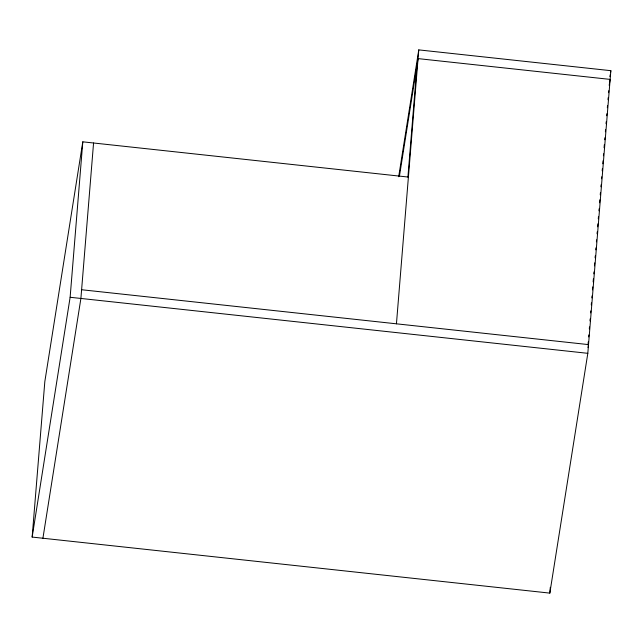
<?xml version="1.0" encoding="UTF-8"?>
<svg xmlns="http://www.w3.org/2000/svg" width="643" height="643" viewBox="0 0 643 643"><rect width="100%" height="100%" fill="white"/><g stroke="black" fill="none" stroke-linecap="round" stroke-linejoin="round"><path stroke-width="0.96" d="M398.684 176.721L418.77 49.889L610.85 70.682L587.815 353.32L549.829 593.111L32.15 537.074L44.825 381.62L82.802 141.83L408.401 177.074M32.15 537.074L70.127 297.283L82.802 141.83M93.565 142.995L80.897 298.448L42.92 538.239M407.919 177.034L417.058 64.943M396.442 323.815L418.77 49.889M549.829 593.111L550.304 587.3M588.007 344.937L588.249 341.931M588.658 336.932L588.819 334.931M589.309 328.927L589.478 326.925M589.969 320.921L590.129 318.92M590.62 312.916L590.78 310.907M591.271 304.903L591.431 302.901M591.841 297.902L592.002 295.901M592.492 289.897L592.742 286.891M593.143 281.891L593.393 278.885M593.802 273.878L593.963 271.876M594.453 265.872L594.695 262.874M595.105 257.867L595.265 255.866M595.756 249.862L595.924 247.86M596.407 241.856L596.575 239.855M597.066 233.851L597.226 231.85M597.636 226.842L597.877 223.844M598.287 218.837L598.448 216.836M598.938 210.832L599.099 208.83M599.589 202.826L599.839 199.82M600.24 194.821L600.409 192.82M600.9 186.816L601.06 184.814M601.551 178.81L601.711 176.809M602.202 170.805L602.362 168.804M602.772 163.796L603.021 160.79M603.423 155.791L603.592 153.79M604.074 147.786L604.324 144.779M604.733 139.78L604.894 137.779M605.385 131.775L605.545 129.765M606.036 123.761L606.196 121.76M606.687 115.756L606.855 113.755M607.338 107.751L607.506 105.749M607.997 99.745L608.157 97.744M608.567 92.737L608.728 90.735M399.383 176.52L418.063 58.609L610.143 79.394L609.194 85.342M609.91 76.63L610.223 74.644M610.537 72.667L610.85 70.682M588.048 347.574L588.522 344.608L81.605 289.736M70.127 297.283L587.815 353.32"/></g></svg>
